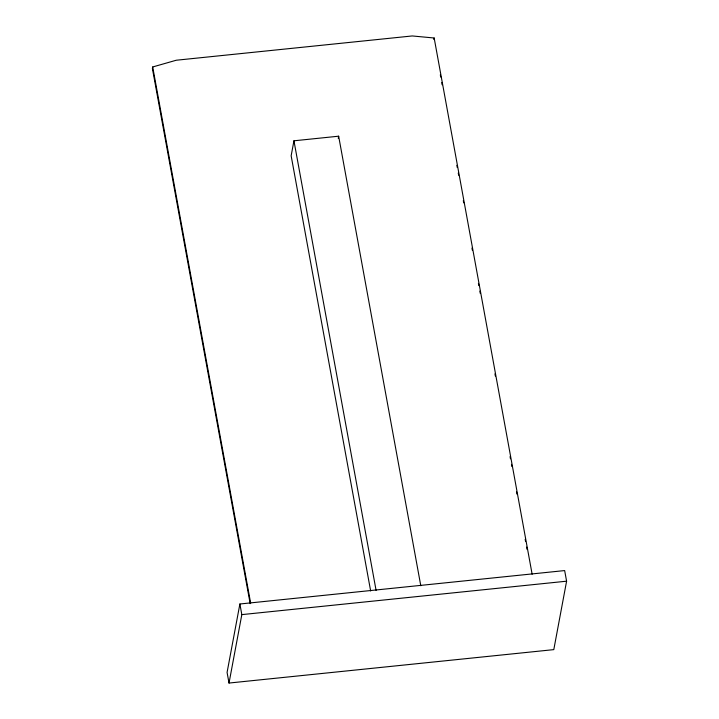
<?xml version="1.0" encoding="UTF-8"?>
<svg xmlns="http://www.w3.org/2000/svg" width="719" height="719" viewBox="0 0 719 719"><rect width="100%" height="100%" fill="white"/><g stroke="black" fill="none" stroke-linecap="round" stroke-linejoin="round"><path stroke-width="1.08" d="M532.132 574.211L434.159 37.999L412.248 35.95L176.254 60.234L152.698 66.966L152.401 68.512L250.176 603.627M420.795 585.778L338.658 136.197L293.945 140.798L291.15 155.78L370.662 590.991M239.885 603.996L227.078 672.427L229.019 683.05L553.792 649.625L566.599 581.195L564.658 570.571L239.885 603.996L241.827 614.619L229.019 683.05M338.263 138.345L338.658 136.197M433.872 39.545L434.159 37.999M241.827 614.619L566.599 581.195M440.325 74.857L440.729 77.059M441.736 82.577L442.14 84.788M456.853 165.325L457.257 167.536M458.264 173.054L458.668 175.256M463.306 200.637L463.71 202.839M471.97 248.082L472.374 250.284M478.423 283.385L478.827 285.587M479.834 291.105L480.238 293.316M494.951 373.853L495.355 376.064M510.068 456.61L510.472 458.812M511.479 464.33L511.883 466.532M516.521 491.913L516.925 494.115M525.185 539.358L525.589 541.56M526.596 547.078L527 549.289M293.945 140.798L376.091 590.38M152.698 66.966L250.661 603.178"/></g></svg>
